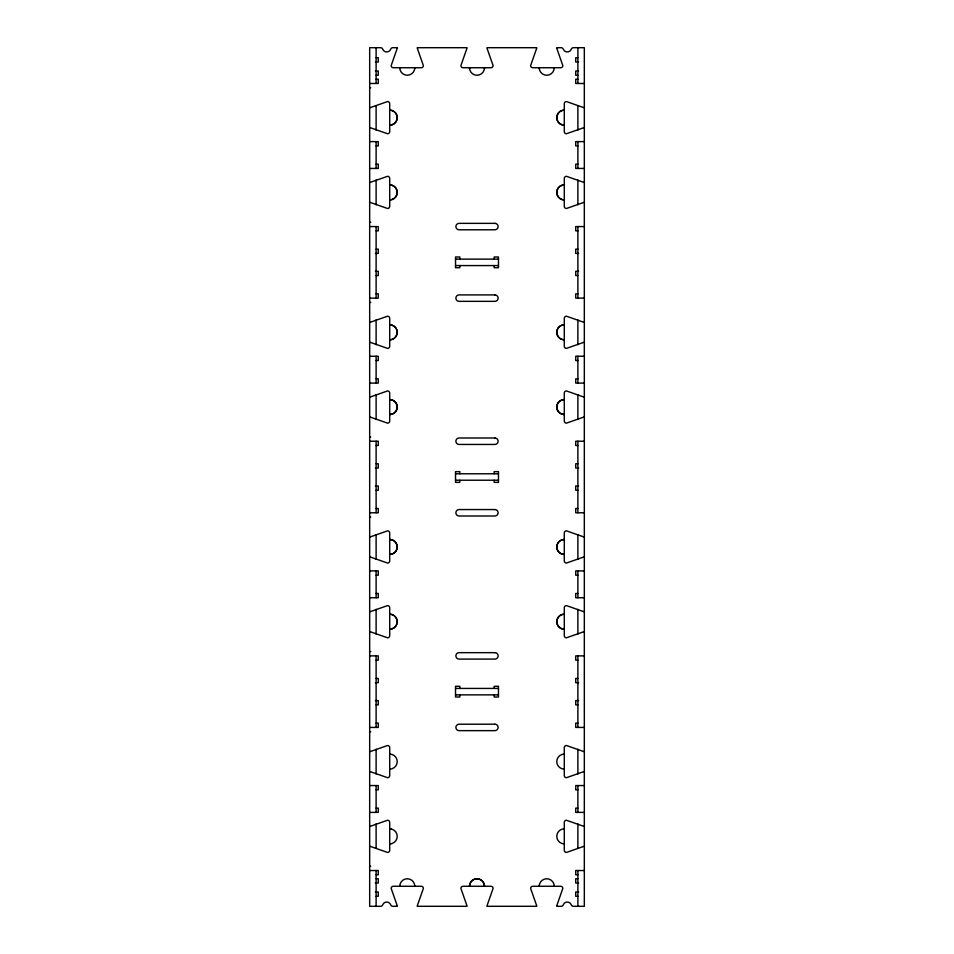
<?xml version="1.0" encoding="UTF-8"?>
<svg xmlns="http://www.w3.org/2000/svg" width="954" height="954" viewBox="0 0 954 954"><rect width="100%" height="100%" fill="white"/><g stroke="black" fill="none" stroke-linecap="round" stroke-linejoin="round"><path stroke-width="1.43" d="M376.114 57.717L378.261 57.717L378.261 62.01L375.399 62.01M577.885 57.717L575.739 57.717L575.739 62.01L578.601 62.01M375.399 70.954L378.261 70.954L378.261 75.247L376.114 75.247M578.601 70.954L575.739 70.954L575.739 75.247L577.885 75.247M376.114 79.182L378.261 79.182L378.261 83.475L369.675 83.475M577.885 79.182L575.739 79.182L575.739 83.475L584.325 83.475M369.675 87.768L370.748 87.768M369.675 141.609L378.261 141.609L378.261 145.902L376.114 145.902M584.325 141.609L575.739 141.609L575.739 145.902L577.885 145.902M376.114 164.148L378.261 164.148L378.261 168.441L369.675 168.441M577.885 164.148L575.739 164.148L575.739 168.441L584.325 168.441M369.675 222.282L370.748 222.282M369.675 226.575L378.261 226.575L378.261 230.868L376.114 230.868M584.325 226.575L575.739 226.575L575.739 230.868L577.885 230.868M376.114 249.113L378.261 249.113L378.261 253.406L375.399 253.406M577.885 249.113L575.739 249.113L575.739 253.406L578.601 253.406M455.535 259.13L498.465 259.13M455.535 265.57L498.465 265.57M375.399 271.294L378.261 271.294L378.261 275.587L376.114 275.587M578.601 271.294L575.739 271.294L575.739 275.587L577.885 275.587M376.114 293.832L378.261 293.832L378.261 298.125L369.675 298.125M577.885 293.832L575.739 293.832L575.739 298.125L584.325 298.125M369.675 302.418L370.748 302.418M369.675 356.259L378.261 356.259L378.261 360.552L376.114 360.552M584.325 356.259L575.739 356.259L575.739 360.552L577.885 360.552M376.114 378.798L378.261 378.798L378.261 383.091L369.675 383.091M577.885 378.798L575.739 378.798L575.739 383.091L584.325 383.091M369.675 436.932L370.748 436.932M369.675 441.225L378.261 441.225L378.261 445.518L376.114 445.518M584.325 441.225L575.739 441.225L575.739 445.518L577.885 445.518M376.114 463.763L378.261 463.763L378.261 468.056L375.399 468.056M577.885 463.763L575.739 463.763L575.739 468.056L578.601 468.056M455.535 473.78L498.465 473.78M455.535 480.22L498.465 480.22M375.399 485.944L378.261 485.944L378.261 490.237L376.114 490.237M578.601 485.944L575.739 485.944L575.739 490.237L577.885 490.237M376.114 508.482L378.261 508.482L378.261 512.775L369.675 512.775M577.885 508.482L575.739 508.482L575.739 512.775L584.325 512.775M369.675 517.068L370.748 517.068M369.675 570.909L378.261 570.909L378.261 575.202L376.114 575.202M584.325 570.909L575.739 570.909L575.739 575.202L577.885 575.202M376.114 593.448L378.261 593.448L378.261 597.741L369.675 597.741M577.885 593.448L575.739 593.448L575.739 597.741L584.325 597.741M369.675 651.582L370.748 651.582M369.675 655.875L378.261 655.875L378.261 660.168L376.114 660.168M584.325 655.875L575.739 655.875L575.739 660.168L577.885 660.168M376.114 678.413L378.261 678.413L378.261 682.706L375.399 682.706M577.885 678.413L575.739 678.413L575.739 682.706L578.601 682.706M455.535 688.43L498.465 688.43M455.535 694.87L498.465 694.87M375.399 700.594L378.261 700.594L378.261 704.887L376.114 704.887M578.601 700.594L575.739 700.594L575.739 704.887L577.885 704.887M376.114 723.132L378.261 723.132L378.261 727.425L369.675 727.425M577.885 723.132L575.739 723.132L575.739 727.425L584.325 727.425M369.675 731.718L370.748 731.718M369.675 785.559L378.261 785.559L378.261 789.852L376.114 789.852M584.325 785.559L575.739 785.559L575.739 789.852L577.885 789.852M376.114 808.098L378.261 808.098L378.261 812.391L369.675 812.391M577.885 808.098L575.739 808.098L575.739 812.391L584.325 812.391M369.675 866.232L370.748 866.232M369.675 870.525L378.261 870.525L378.261 874.818L376.114 874.818M584.325 870.525L575.739 870.525L575.739 874.818L577.885 874.818M376.114 878.753L378.261 878.753L378.261 883.046L375.399 883.046M577.885 878.753L575.739 878.753L575.739 883.046L578.601 883.046M375.399 891.99L378.261 891.99L378.261 896.283L376.114 896.283M578.601 891.99L575.739 891.99L575.739 896.283L577.885 896.283M577.885 47.7L577.885 83.475M577.885 105.679L577.885 130.126M577.885 141.609L577.885 168.441M577.885 180.02L577.885 204.8M577.885 226.575L577.885 298.125M577.885 319.9L577.885 344.68M577.885 356.259L577.885 383.091M577.885 394.67L577.885 419.45M577.885 441.225L577.885 512.775M577.885 534.55L577.885 559.33M577.885 570.909L577.885 597.741M577.885 609.32L577.885 634.1M577.885 655.875L577.885 727.425M577.885 749.2L577.885 773.98M577.885 785.559L577.885 812.391M577.885 823.874L577.885 848.321M577.885 870.525L577.885 906.3M494.172 259.13L494.172 256.984L498.465 256.984L498.465 267.716L494.172 267.716L494.172 265.57M494.172 473.78L494.172 471.634L498.465 471.634L498.465 482.366L494.172 482.366L494.172 480.22M494.172 688.43L494.172 686.284L498.465 686.284L498.465 697.016L494.172 697.016L494.172 694.87M459.828 259.13L459.828 256.984L455.535 256.984L455.535 267.716L459.828 267.716L459.828 265.57M459.828 473.78L459.828 471.634L455.535 471.634L455.535 482.366L459.828 482.366L459.828 480.22M459.828 688.43L459.828 686.284L455.535 686.284L455.535 697.016L459.828 697.016L459.828 694.87M376.114 47.7L376.114 83.475M376.114 105.679L376.114 130.126M376.114 141.609L376.114 168.441M376.114 180.02L376.114 204.8M376.114 226.575L376.114 298.125M376.114 319.9L376.114 344.68M376.114 356.259L376.114 383.091M376.114 394.67L376.114 419.45M376.114 441.225L376.114 512.775M376.114 534.55L376.114 559.33M376.114 570.909L376.114 597.741M376.114 609.32L376.114 634.1M376.114 655.875L376.114 727.425M376.114 749.2L376.114 773.98M376.114 785.559L376.114 812.391M376.114 823.874L376.114 848.321M376.114 870.525L376.114 906.3M584.325 202.355A2.147 2.147 0 0 0 583.717 202.451L566.438 208.497A2.147 2.147 0 0 1 564.291 206.35L564.291 178.446A2.147 2.147 0 0 1 566.438 176.299L583.717 182.345A2.147 2.147 0 0 0 584.325 182.429M584.325 127.621A2.147 2.147 0 0 0 583.717 127.705L566.438 133.751A2.147 2.147 0 0 1 564.291 131.604L564.291 103.7A2.147 2.147 0 0 1 566.438 101.553L583.717 107.599A2.147 2.147 0 0 0 584.325 107.695M369.675 107.695A2.147 2.147 0 0 0 370.295 107.599L387.562 101.553A2.147 2.147 0 0 1 389.709 103.7L389.709 131.604A2.147 2.147 0 0 1 387.562 133.751L370.295 127.705A2.147 2.147 0 0 0 369.675 127.621M369.675 182.429A2.147 2.147 0 0 0 370.295 182.345L387.562 176.299A2.147 2.147 0 0 1 389.709 178.446L389.709 206.35A2.147 2.147 0 0 1 387.562 208.497L370.295 202.451A2.147 2.147 0 0 0 369.675 202.355M584.325 417.005A2.147 2.147 0 0 0 583.717 417.101L566.438 423.147A2.147 2.147 0 0 1 564.291 421L564.291 393.096A2.147 2.147 0 0 1 566.438 390.949L583.717 396.995A2.147 2.147 0 0 0 584.325 397.079M584.325 342.271A2.147 2.147 0 0 0 583.717 342.355L566.438 348.401A2.147 2.147 0 0 1 564.291 346.254L564.291 318.35A2.147 2.147 0 0 1 566.438 316.203L583.717 322.249A2.147 2.147 0 0 0 584.325 322.345M369.675 322.345A2.147 2.147 0 0 0 370.295 322.249L387.562 316.203A2.147 2.147 0 0 1 389.709 318.35L389.709 346.254A2.147 2.147 0 0 1 387.562 348.401L370.295 342.355A2.147 2.147 0 0 0 369.675 342.271M369.675 397.079A2.147 2.147 0 0 0 370.295 396.995L387.562 390.949A2.147 2.147 0 0 1 389.709 393.096L389.709 421A2.147 2.147 0 0 1 387.562 423.147L370.295 417.101A2.147 2.147 0 0 0 369.675 417.005M584.325 631.655A2.147 2.147 0 0 0 583.717 631.751L566.438 637.797A2.147 2.147 0 0 1 564.291 635.65L564.291 607.746A2.147 2.147 0 0 1 566.438 605.599L583.717 611.645A2.147 2.147 0 0 0 584.325 611.729M584.325 556.921A2.147 2.147 0 0 0 583.717 557.005L566.438 563.051A2.147 2.147 0 0 1 564.291 560.904L564.291 533A2.147 2.147 0 0 1 566.438 530.853L583.717 536.899A2.147 2.147 0 0 0 584.325 536.995M369.675 536.995A2.147 2.147 0 0 0 370.295 536.899L387.562 530.853A2.147 2.147 0 0 1 389.709 533L389.709 560.904A2.147 2.147 0 0 1 387.562 563.051L370.295 557.005A2.147 2.147 0 0 0 369.675 556.921M369.675 611.729A2.147 2.147 0 0 0 370.295 611.645L387.562 605.599A2.147 2.147 0 0 1 389.709 607.746L389.709 635.65A2.147 2.147 0 0 1 387.562 637.797L370.295 631.751A2.147 2.147 0 0 0 369.675 631.655M584.325 846.305A2.147 2.147 0 0 0 583.717 846.401L566.438 852.447A2.147 2.147 0 0 1 564.291 850.3L564.291 822.396A2.147 2.147 0 0 1 566.438 820.249L583.717 826.295A2.147 2.147 0 0 0 584.325 826.379M564.291 843.861A7.513 7.513 0 0 1 556.778 836.348A7.513 7.513 0 0 1 564.291 828.835M584.325 771.571A2.147 2.147 0 0 0 583.717 771.655L566.438 777.701A2.147 2.147 0 0 1 564.291 775.554L564.291 747.65A2.147 2.147 0 0 1 566.438 745.503L583.717 751.549A2.147 2.147 0 0 0 584.325 751.645M564.291 769.115A7.513 7.513 0 0 1 556.778 761.602A7.513 7.513 0 0 1 564.291 754.089M369.675 751.645A2.147 2.147 0 0 0 370.295 751.549L387.562 745.503A2.147 2.147 0 0 1 389.709 747.65L389.709 775.554A2.147 2.147 0 0 1 387.562 777.701L370.295 771.655A2.147 2.147 0 0 0 369.675 771.571M369.675 826.379A2.147 2.147 0 0 0 370.295 826.295L387.562 820.249A2.147 2.147 0 0 1 389.709 822.396L389.709 850.3A2.147 2.147 0 0 1 387.562 852.447L370.295 846.401A2.147 2.147 0 0 0 369.675 846.305M389.709 754.089A7.513 7.513 0 0 1 397.222 761.602A7.513 7.513 0 0 1 389.709 769.115M539.248 68.414A7.513 7.513 0 0 1 539.213 67.734A7.513 7.513 0 0 0 546.725 75.247A7.513 7.513 0 0 0 554.238 67.734A7.513 7.513 0 0 1 554.202 68.414M469.523 68.414A7.513 7.513 0 0 1 469.487 67.734A7.513 7.513 0 0 0 477 75.247A7.513 7.513 0 0 0 484.513 67.734A7.513 7.513 0 0 1 484.477 68.414M399.798 68.414A7.513 7.513 0 0 1 399.762 67.734A7.513 7.513 0 0 0 407.275 75.247A7.513 7.513 0 0 0 414.787 67.734A7.513 7.513 0 0 1 414.751 68.414M391.08 843.73A7.513 7.513 0 0 1 389.709 843.861A7.513 7.513 0 0 0 397.222 836.348A7.513 7.513 0 0 0 389.709 828.835A7.513 7.513 0 0 1 391.08 828.954M539.248 885.586A7.513 7.513 0 0 0 539.213 886.266A7.513 7.513 0 0 1 546.725 878.753A7.513 7.513 0 0 1 554.238 886.266A7.513 7.513 0 0 0 554.202 885.586M399.798 885.586A7.513 7.513 0 0 0 399.762 886.266A7.513 7.513 0 0 1 407.275 878.753A7.513 7.513 0 0 1 414.787 886.266A7.513 7.513 0 0 0 414.751 885.586M397.222 48.308L391.176 65.587A2.147 2.147 0 0 0 393.322 67.734L421.227 67.734A2.147 2.147 0 0 0 423.373 65.587L417.327 48.308A2.147 2.147 0 0 1 417.244 47.7L467.043 47.7A2.147 2.147 0 0 1 466.947 48.308L460.901 65.587A2.147 2.147 0 0 0 463.048 67.734L490.952 67.734A2.147 2.147 0 0 0 493.099 65.587L487.053 48.308A2.147 2.147 0 0 1 486.969 47.7L536.768 47.7A2.147 2.147 0 0 1 536.673 48.308L530.627 65.587A2.147 2.147 0 0 0 532.773 67.734L560.678 67.734A2.147 2.147 0 0 0 562.824 65.587L556.778 48.308A2.147 2.147 0 0 1 556.695 47.7L561.214 47.7A2.147 2.147 0 0 1 563.242 49.131A4.293 4.293 0 0 0 571.339 49.131A2.147 2.147 0 0 1 573.354 47.7L584.325 47.7L584.325 906.3L573.354 906.3A2.147 2.147 0 0 1 571.339 904.869A4.293 4.293 0 0 0 563.242 904.869A2.147 2.147 0 0 1 561.214 906.3L556.695 906.3A2.147 2.147 0 0 1 556.778 905.692L562.824 888.412A2.147 2.147 0 0 0 560.678 886.266L532.773 886.266A2.147 2.147 0 0 0 530.627 888.412L536.673 905.692A2.147 2.147 0 0 1 536.768 906.3L486.969 906.3A2.147 2.147 0 0 1 487.053 905.692L493.099 888.412A2.147 2.147 0 0 0 490.952 886.266L463.048 886.266A2.147 2.147 0 0 0 460.901 888.412L466.947 905.692A2.147 2.147 0 0 1 467.043 906.3L417.244 906.3A2.147 2.147 0 0 1 417.327 905.692L423.373 888.412A2.147 2.147 0 0 0 421.227 886.266L393.322 886.266A2.147 2.147 0 0 0 391.176 888.412L397.222 905.692A2.147 2.147 0 0 1 397.317 906.3L392.786 906.3A2.147 2.147 0 0 1 390.758 904.869A4.293 4.293 0 0 0 382.661 904.869A2.147 2.147 0 0 1 380.646 906.3L369.675 906.3L369.675 47.7L380.646 47.7A2.147 2.147 0 0 1 382.661 49.131A4.293 4.293 0 0 0 390.758 49.131A2.147 2.147 0 0 1 392.786 47.7L397.317 47.7A2.147 2.147 0 0 1 397.222 48.308M494.887 223.355L459.112 223.355A3.22 3.22 0 0 0 455.893 226.575A3.22 3.22 0 0 0 459.112 229.795L494.887 229.795A3.22 3.22 0 0 0 498.107 226.575A3.22 3.22 0 0 0 494.887 223.355M494.887 294.905L459.112 294.905A3.22 3.22 0 0 0 455.893 298.125A3.22 3.22 0 0 0 459.112 301.345L494.887 301.345A3.22 3.22 0 0 0 498.107 298.125A3.22 3.22 0 0 0 494.887 294.905M494.887 438.005L459.112 438.005A3.22 3.22 0 0 0 455.893 441.225A3.22 3.22 0 0 0 459.112 444.445L494.887 444.445A3.22 3.22 0 0 0 498.107 441.225A3.22 3.22 0 0 0 494.887 438.005M494.887 509.555L459.112 509.555A3.22 3.22 0 0 0 455.893 512.775A3.22 3.22 0 0 0 459.112 515.995L494.887 515.995A3.22 3.22 0 0 0 498.107 512.775A3.22 3.22 0 0 0 494.887 509.555M494.887 652.655L459.112 652.655A3.22 3.22 0 0 0 455.893 655.875A3.22 3.22 0 0 0 459.112 659.095L494.887 659.095A3.22 3.22 0 0 0 498.107 655.875A3.22 3.22 0 0 0 494.887 652.655M494.887 724.205L459.112 724.205A3.22 3.22 0 0 0 455.893 727.425A3.22 3.22 0 0 0 459.112 730.645L494.887 730.645A3.22 3.22 0 0 0 498.107 727.425A3.22 3.22 0 0 0 494.887 724.205M556.778 192.398A7.513 7.513 0 0 0 564.291 199.911A7.513 7.513 0 0 1 556.778 192.398A7.513 7.513 0 0 1 564.291 184.885A7.513 7.513 0 0 0 556.778 192.398M556.778 117.652A7.513 7.513 0 0 0 564.291 125.165A7.513 7.513 0 0 1 556.778 117.652A7.513 7.513 0 0 1 564.291 110.139A7.513 7.513 0 0 0 556.778 117.652M397.222 117.652A7.513 7.513 0 0 0 389.709 110.139A7.513 7.513 0 0 1 397.222 117.652A7.513 7.513 0 0 1 389.709 125.165A7.513 7.513 0 0 0 397.222 117.652M397.222 192.398A7.513 7.513 0 0 0 389.709 184.885A7.513 7.513 0 0 1 397.222 192.398A7.513 7.513 0 0 1 389.709 199.911A7.513 7.513 0 0 0 397.222 192.398M556.778 407.048A7.513 7.513 0 0 0 564.291 414.561A7.513 7.513 0 0 1 556.778 407.048A7.513 7.513 0 0 1 564.291 399.535A7.513 7.513 0 0 0 556.778 407.048M556.778 332.302A7.513 7.513 0 0 0 564.291 339.815A7.513 7.513 0 0 1 556.778 332.302A7.513 7.513 0 0 1 564.291 324.789A7.513 7.513 0 0 0 556.778 332.302M397.222 332.302A7.513 7.513 0 0 0 389.709 324.789A7.513 7.513 0 0 1 397.222 332.302A7.513 7.513 0 0 1 389.709 339.815A7.513 7.513 0 0 0 397.222 332.302M397.222 407.048A7.513 7.513 0 0 0 389.709 399.535A7.513 7.513 0 0 1 397.222 407.048A7.513 7.513 0 0 1 389.709 414.561A7.513 7.513 0 0 0 397.222 407.048M556.778 621.698A7.513 7.513 0 0 0 564.291 629.211A7.513 7.513 0 0 1 556.778 621.698A7.513 7.513 0 0 1 564.291 614.185A7.513 7.513 0 0 0 556.778 621.698M556.778 546.952A7.513 7.513 0 0 0 564.291 554.465A7.513 7.513 0 0 1 556.778 546.952A7.513 7.513 0 0 1 564.291 539.439A7.513 7.513 0 0 0 556.778 546.952M397.222 546.952A7.513 7.513 0 0 0 389.709 539.439A7.513 7.513 0 0 1 397.222 546.952A7.513 7.513 0 0 1 389.709 554.465A7.513 7.513 0 0 0 397.222 546.952M397.222 621.698A7.513 7.513 0 0 0 389.709 614.185A7.513 7.513 0 0 1 397.222 621.698A7.513 7.513 0 0 1 389.709 629.211A7.513 7.513 0 0 0 397.222 621.698M477 878.753A7.513 7.513 0 0 0 469.487 886.266A7.513 7.513 0 0 1 477 878.753A7.513 7.513 0 0 1 484.513 886.266A7.513 7.513 0 0 0 477 878.753"/></g></svg>
